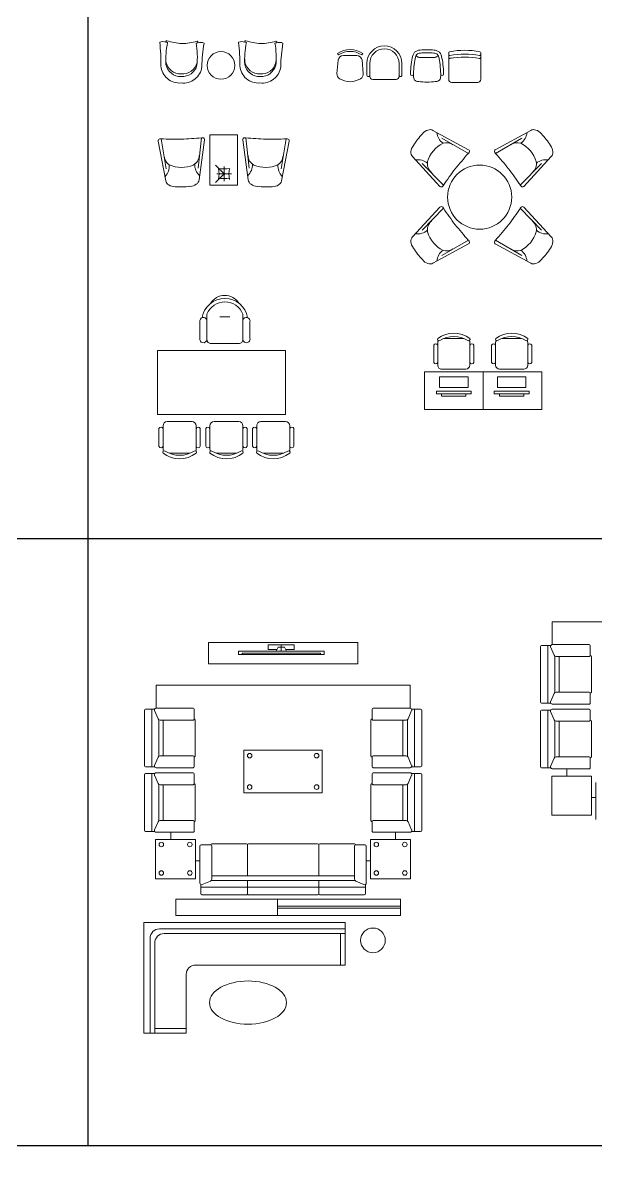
# Model space of a CAD drawing. Header units: millimetres. Extents: x 828494 to 5219521, y -272453 to 431064.
# Drawn here: x 2688153 to 2696195, y 182395 to 198556 of the extents above; entities that cross this region are included whole.
import ezdxf

# ---------------------------------------------------------------- set-up
doc = ezdxf.new("R2010")
doc.units = ezdxf.units.MM
doc.header["$LTSCALE"] = 5
doc.header["$MEASUREMENT"] = 0
doc.layers.add('Furniture-Mobius', color=35, linetype='Continuous', lineweight=5)
doc.layers.add('Sheet tab-Mobius @ 1', color=7, linetype='Continuous', lineweight=13)

# ---------------------------------------------------------------- blocks, each defined once
blk = doc.blocks.new('Sofa chair-megha')
at = {"layer": 'Furniture-Mobius'}
for p, q in [((-390, 0), (390, 0)), ((-406, -16), (-406, -144)), ((-406, -104), (406, -104)), ((-269, -192), (-385, -142)), ((269, -192), (385, -142)), ((406, -16), (406, -144)), ((-418, -164), (-418, -682)), ((-258, -200), (258, -200)), ((-250, -221), (-250, -682)), ((-250, -264), (250, -264)), ((250, -221), (250, -682)), ((418, -164), (418, -682)), ((-402, -698), (-266, -698)), ((-250, -714), (250, -714)), ((402, -698), (266, -698))]:
    blk.add_line(p, q, dxfattribs=at)
for centre, radius, start, end in [((-390, -16), 16, 90, 180), ((390, -16), 16, 0, 90), ((-394, -164), 24, 66.8014, 180), ((394, -164), 24, 0, 113.1986), ((-282, -221), 32, 0, 66.8014), ((282, -221), 32, 113.1986, 180), ((-402, -682), 16, 180, 270), ((-266, -682), 16, 270, 0), ((-250, -698), 16, 180, 270), ((266, -682), 16, 180, 270), ((250, -698), 16, 270, 0), ((402, -682), 16, 270, 0)]:
    blk.add_arc(centre, radius, start, end, dxfattribs=at)
blk = doc.blocks.new('hfgh')
at = {"layer": 'Furniture-Mobius'}
for p, q in [((53586, 11180), (53586, 11504)), ((53663, 11558), (53663, 11126)), ((54157, 11634), (53779, 11634)), ((54273, 11126), (54273, 11558)), ((54349, 11180), (54349, 11504)), ((53739, 11050), (54197, 11050))]:
    blk.add_line(p, q, dxfattribs=at)
for centre, radius, start, end in [((53968, 11228), 508, 53.1301, 126.8699), ((53624, 11493), 39.7, 343.7398, 196.2602), ((53686, 11618), 27.9, 143.3099, 302.0274), ((53739, 11558), 76.2, 152.4156, 180), ((53968, 11173), 499, 57.5758, 122.4242), ((54250, 11618), 27.9, 237.9726, 36.6901), ((54197, 11558), 76.2, 0, 27.5844), ((54311, 11493), 39.7, 343.7398, 196.2602), ((53624, 11191), 39.7, 163.7398, 16.2602), ((53739, 11126), 76.2, 180, 270), ((54197, 11126), 76.2, 270, 0), ((54311, 11191), 39.7, 163.7398, 16.2602)]:
    blk.add_arc(centre, radius, start, end, dxfattribs=at)
blk = doc.blocks.new('chair director')
at = {"layer": 'Furniture-Mobius'}
for p, q in [((-253, 58), (-253, 414)), ((-70, 374), (70, 374)), ((253, 58), (253, 414)), ((-351, 74), (-351, 304)), ((351, 74), (351, 304)), ((-195, 0), (195, 0))]:
    blk.add_line(p, q, dxfattribs=at)
for centre, radius, start, end in [((-2, 444), 233, 32.333, 148.9958), ((0, 311), 323, 9.3742, 170.6258), ((0, 311), 273, 22.0535, 157.9465), ((-302, 316), 50.5, 13.6085, 193.6085), ((302, 316), 50.5, 346.3915, 166.3915), ((-302, 62), 50.5, 166.3915, 346.3915), ((-195, 58), 57.9, 180, 270), ((-195, 58), 57.9, 179.9926, 270), ((195, 58), 57.9, 270, 0.0074), ((302, 62), 50.5, 193.6085, 13.6085)]:
    blk.add_arc(centre, radius, start, end, dxfattribs=at)
blk = doc.blocks.new('chair utu')
at = {"layer": 'Furniture-Mobius'}
for points in [[(-375, 19, 0.174886), (-519, 9, 0.474926)], [(-519, 9, -0.030207), (-467, -545, 0.416505), (19, -923, -1.345408)], [(-333, 7, 0.067389), (-354, -507, 0.359041), (16, -773, 1.94257)], [(332, 21, -0.067389), (374, -492, -0.359041), (16, -773, -1.94257)], [(518, 30, 0.030207), (489, -526, -0.416505), (19, -923, 1.345408)], [(374, 34, -0.174886), (518, 30, -0.474926)], [(-360, -378, 0.008858), (-355, -446, 0.359041), (15, -713, 1.94257)], [(376, -321, -0.014341), (373, -431, -0.359041), (15, -713, -1.94257)]]:
    blk.add_lwpolyline(points, format="xyb", dxfattribs=at)
for centre, radius, start, end in [((-354, 22), 30, 91.1666, 181.1666), ((-25, 1238), 1268, 253.9674, 255.9697), ((4, 1271), 1271, 253.6106, 269.83), ((-55, 1269), 1271, 272.5032, 288.7226), ((-25, 1238), 1268, 286.3636, 288.3659), ((353, 36), 30, 1.1666, 91.1666)]:
    blk.add_arc(centre, radius, start, end, dxfattribs=at)
blk = doc.blocks.new('A$C33311AFC')
at = {"layer": 'Furniture-Mobius', "ltscale": 0.7}
for p, q in [((26, 441), (475, 929)), ((533, 912), (185, 552)), ((533, 912), (521, 928)), ((941, 389), (507, 140)), ((941, 389), (953, 373)), ((360, 12), (943, 328))]:
    blk.add_line(p, q, dxfattribs=at)
for centre, radius, start, end in [((497, 909), 30, 37.9275, 137.3715), ((9939, 7399), 11427, 214.593, 216.257), ((450, 561), 180, 129.6279, 191.7815), ((9530, 7925), 11427, 219.598, 221.262), ((114, 728), 236, 260.9059, 311.2876), ((752, 668), 500, 196.7093, 243.1048), ((3921, 2823), 4651, 213.4494, 214.9271), ((660, 28), 236, 124.5674, 174.9491), ((580, 394), 180, 252.6291, 306.2271), ((929, 355), 30, 298.4835, 37.9275), ((3622, 3207), 4651, 220.9279, 222.4056)]:
    blk.add_arc(centre, radius, start, end, dxfattribs=at)
blk.add_ellipse((131, 318), major_axis=(-100, 128), ratio=0.665467, start_param=0.068972, end_param=1.512334, dxfattribs=at)
at = {"layer": 'Furniture-Mobius', "ltscale": 0.7, "extrusion": (0, 0, -1)}
blk.add_ellipse((267, 144), major_axis=(100, -128), ratio=0.665467, start_param=0.068972, end_param=1.512334, dxfattribs=at)
blk = doc.blocks.new('145cd-East1$0$Plazma TV')
at = {"layer": 'Furniture-Mobius'}
for p, q in [((8.9, -60), (8.9, 60)), ((8.9, 60), (13.9, 60)), ((11.9, 55), (11.9, -55)), ((11.9, 55), (13.9, 55)), ((13.9, 60), (13.9, -60)), ((0, -18.2), (0, 18.2)), ((6.6, 18.2), (0, 18.2)), ((6.6, 6.1), (6.6, 18.2)), ((8.9, 0), (0, 0)), ((3.5, 4.5), (8.9, 7.3)), ((3.5, 4.5), (3.5, -4.5)), ((3.5, -4.5), (8.9, -7.3)), ((6.6, -6.1), (6.6, -18.2)), ((6.6, -18.2), (0, -18.2)), ((13.9, -60), (8.9, -60)), ((13.9, -55), (11.9, -55))]:
    blk.add_line(p, q, dxfattribs=at)
blk = doc.blocks.new('chair')
at = {"layer": 'Furniture-Mobius'}
for points in [[(6.04, 10.03), (5.04, 10.19), (3.96, 10.3), (2.78, 10.38), (1.54, 10.42), (0.25, 10.44), (-1.03, 10.42), (-2.28, 10.38), (-3.46, 10.3), (-4.54, 10.19), (-5.54, 10.03), (-6.5, 9.77), (-7.44, 9.33), (-8.29, 8.66), (-8.94, 7.79), (-9.39, 6.84), (-9.72, 5.8), (-9.98, 4.66), (-10.22, 3.35), (-10.44, 1.89), (-10.64, 0.33), (-10.81, -1.29), (-10.95, -2.91), (-11.05, -4.49), (-11.11, -5.97), (-11.11, -6.31, 0.997878), (-9.07, -6.31), (-9.07, -6.01), (-9.02, -4.59), (-8.92, -3.06), (-8.79, -1.48), (-8.62, 0.09), (-8.43, 1.61), (-8.22, 3.01), (-7.99, 4.25), (-7.76, 5.27), (-7.5, 6.09), (-7.19, 6.74), (-6.82, 7.23), (-6.36, 7.59), (-5.8, 7.86), (-5.11, 8.04), (-4.28, 8.18), (-3.29, 8.28), (-2.18, 8.35), (-0.98, 8.39), (0.25, 8.41), (1.49, 8.39), (2.68, 8.35), (3.79, 8.28), (4.78, 8.18), (5.62, 8.04), (6.3, 7.86), (6.87, 7.59), (7.32, 7.23), (7.7, 6.74), (8, 6.09), (8.26, 5.27), (8.5, 4.25), (8.72, 3.01), (8.93, 1.61), (9.12, 0.09), (9.29, -1.48), (9.43, -3.06), (9.53, -4.59), (9.58, -6.01), (9.58, -6.31, 0.978143), (11.61, -6.29), (11.61, -5.97), (11.55, -4.49), (11.45, -2.91), (11.31, -1.29), (11.14, 0.33), (10.95, 1.89), (10.73, 3.35), (10.49, 4.66), (10.23, 5.8), (9.9, 6.84), (9.44, 7.79), (8.79, 8.66), (7.95, 9.33), (7.01, 9.77)], [(9.29, -1.48), (9.12, 0.09), (8.93, 1.61), (8.72, 3.01), (8.5, 4.25), (8.26, 5.27), (8, 6.09), (7.75, 6.61), (7.71, 6.53), (7.66, 6.45), (7.62, 6.39), (7.58, 6.33), (7.55, 6.28), (7.51, 6.23), (7.46, 6.17), (7.42, 6.12), (7.38, 6.07), (7.33, 6.01), (7.28, 5.97), (7.24, 5.92), (7.19, 5.87), (7.14, 5.83), (7.09, 5.79), (7.04, 5.74), (6.98, 5.7), (6.93, 5.67), (6.87, 5.63), (6.82, 5.6), (6.76, 5.56), (6.7, 5.53), (6.64, 5.5), (6.58, 5.47), (6.52, 5.44), (6.45, 5.41), (6.39, 5.39), (6.33, 5.36), (6.27, 5.34), (6.21, 5.32), (6.15, 5.3), (6.09, 5.28), (6.02, 5.26), (5.96, 5.25), (5.89, 5.23), (5.83, 5.21), (5.76, 5.2), (5.69, 5.18), (5.62, 5.16), (5.55, 5.15), (5.48, 5.14), (5.42, 5.12), (5.36, 5.11), (5.3, 5.1), (5.23, 5.09), (5.17, 5.08), (5.1, 5.07), (5.03, 5.06), (4.97, 5.05), (4.9, 5.04), (4.83, 5.03), (4.76, 5.02), (4.69, 5.01), (4.63, 5.01), (4.58, 5.01), (4.53, 5.01), (4.46, 5.01), (4.4, 5.02), (4.33, 5.02), (4.25, 5.03), (4.16, 5.04), (4.07, 5.05), (3.96, 5.06), (3.85, 5.07), (3.74, 5.08), (3.62, 5.09), (3.49, 5.1), (3.36, 5.1), (3.23, 5.11), (3.09, 5.12), (2.95, 5.13), (2.81, 5.14), (2.67, 5.14), (2.52, 5.15), (2.38, 5.16), (2.23, 5.16), (2.08, 5.17), (1.93, 5.17), (1.78, 5.18), (1.63, 5.18), (1.48, 5.19), (1.33, 5.19), (1.18, 5.19), (1.02, 5.2), (0.87, 5.2), (0.72, 5.2), (0.56, 5.2), (0.41, 5.2), (0.25, 5.2), (0.1, 5.2), (-0.06, 5.2), (-0.21, 5.2), (-0.36, 5.2), (-0.52, 5.2), (-0.67, 5.19), (-0.82, 5.19), (-0.98, 5.19), (-1.13, 5.18), (-1.28, 5.18), (-1.43, 5.17), (-1.58, 5.17), (-1.73, 5.16), (-1.87, 5.16), (-2.02, 5.15), (-2.16, 5.14), (-2.31, 5.14), (-2.45, 5.13), (-2.59, 5.12), (-2.72, 5.11), (-2.86, 5.1), (-2.99, 5.1), (-3.12, 5.09), (-3.24, 5.08), (-3.35, 5.07), (-3.47, 5.06), (-3.57, 5.05), (-3.67, 5.04), (-3.76, 5.03), (-3.84, 5.02), (-3.92, 5.02), (-3.99, 5.01), (-4.07, 5.01), (-4.16, 5.01), (-4.25, 5.02), (-4.33, 5.03), (-4.38, 5.03), (-4.45, 5.05), (-4.53, 5.06), (-4.61, 5.07), (-4.7, 5.09), (-4.8, 5.1), (-4.89, 5.12), (-4.99, 5.14), (-5.09, 5.16), (-5.18, 5.18), (-5.27, 5.2), (-5.36, 5.22), (-5.45, 5.24), (-5.53, 5.27), (-5.62, 5.29), (-5.7, 5.32), (-5.78, 5.35), (-5.86, 5.38), (-5.93, 5.41), (-6, 5.44), (-6.08, 5.47), (-6.15, 5.5), (-6.21, 5.54), (-6.28, 5.58), (-6.34, 5.62), (-6.41, 5.66), (-6.47, 5.7), (-6.53, 5.74), (-6.59, 5.79), (-6.65, 5.84), (-6.71, 5.9), (-6.77, 5.96), (-6.84, 6.03), (-6.9, 6.1), (-6.96, 6.17), (-7.03, 6.25), (-7.09, 6.33), (-7.14, 6.41), (-7.19, 6.49), (-7.24, 6.56), (-7.26, 6.6), (-7.5, 6.09), (-7.76, 5.27), (-7.99, 4.25), (-8.22, 3.01), (-8.43, 1.61), (-8.62, 0.09), (-8.79, -1.48), (-8.92, -3.06), (-9.02, -4.59), (-9.07, -6.01), (-9.07, -6.31, -0.001061), (-9.07, -6.31), (-9.08, -7.27), (-9.02, -8.32), (-8.89, -9.17), (-8.66, -9.85), (-8.31, -10.38), (-7.83, -10.79), (-7.19, -11.09), (-6.37, -11.3), (-5.36, -11.47), (-4.15, -11.59), (-2.77, -11.68), (-1.29, -11.73), (0.25, -11.74), (1.79, -11.73), (3.27, -11.68), (4.65, -11.59), (5.87, -11.47), (6.88, -11.3), (7.69, -11.09), (8.33, -10.79), (8.81, -10.38), (9.16, -9.85), (9.39, -9.17), (9.52, -8.32), (9.58, -7.27), (9.58, -6.01), (9.53, -4.59), (9.43, -3.06)]]:
    blk.add_lwpolyline(points, format="xyb", close=True, dxfattribs=at)
blk = doc.blocks.new('chair 11')
at = {"layer": 'Furniture-Mobius'}
for points in [[(-10.36, 21.05, 0.361693), (-11, 20.28), (-11, 19.01, 0.389363), (-10.11, 18.44, -0.08722), (10.09, 18.44, 0.440338), (11, 19.15), (11, 20.27, 0.361578), (10.36, 21.04, 0.091648)], [(11, 19.15, -0.444164), (10.08, 18.44, 0.087133), (-10.1, 18.44, -0.393052), (-11, 19.01), (-11, 17.18, 0.457372), (-10.11, 16.47, -0.08722), (10.09, 16.47, 0.440338), (11, 17.18)], [(11, 17.18, -0.444164), (10.08, 16.47, 0.086493), (-9.95, 16.5, -0.268077), (-10.72, 16.62, -0.217834), (-11, 17.18), (-11, 2.1, 0.414214), (-8.9, 0), (8.9, 0, 0.414214), (11, 2.1)]]:
    blk.add_lwpolyline(points, format="xyb", close=True, dxfattribs=at)
blk = doc.blocks.new('computer-1')
at = {"layer": 'Furniture-Mobius'}
for points in [[(-9.77, 7.99), (9.77, 7.99), (9.77, 9.43), (-9.77, 9.43)], [(-6.82, 9.43), (6.82, 9.43), (6.82, 10.87), (-6.82, 10.87)], [(-8, 6), (8, 6), (8, 0), (-8, 0)]]:
    blk.add_lwpolyline(points, close=True, dxfattribs=at)
blk = doc.blocks.new('CHAR12')
at = {"layer": 'Furniture-Mobius'}
for points in [[(-205, 225, -1), (205, 225), (205, 225), (205, 59, 0.414214), (223, 40), (227, 40, 0.414214), (245, 59), (245, 225, 1), (-245, 225), (-245, 59, 0.414214), (-227, 40), (-223, 40, 0.414214), (-205, 59)], [(205, 225), (205, 225, 1), (-205, 225), (-205, 41, 0.414214), (-164, 0), (164, 0, 0.414214), (205, 41)]]:
    blk.add_lwpolyline(points, format="xyb", close=True, dxfattribs=at)

msp = doc.modelspace()

# ---------------------------------------------------------------- hatches: boundary and pattern name
at = {"layer": 'Furniture-Mobius', "ltscale": 0.7}
h = msp.add_hatch(color=256, dxfattribs=at)
edge = h.paths.add_edge_path()
edge.add_ellipse((2690973.9, 196438.5), major_axis=(7.95, 7.95), ratio=1, start_angle=180, end_angle=540)

# ---------------------------------------------------------------- linework, layer by layer
for p, q in [((2689063, 208378.4), (2689063, 182791.3)), ((2678439.6, 191320.3), (2725741.7, 191320.3))]:
    msp.add_line(p, q)
for points in [[(2678439.6, 208378.4), (2725741.7, 208378.4), (2725741.7, 182791.3), (2678439.6, 182791.3)], [(2678439.6, 168798.9), (2725741.7, 168798.9), (2725741.7, 182791.3), (2678439.6, 182791.3)]]:
    msp.add_lwpolyline(points, close=True)
for p, q in [((2690973.9, 196335.6), (2690973.9, 196541.3)), ((2690871, 196438.5), (2691076.7, 196438.5))]:
    msp.add_line(p, q, dxfattribs=at)
at = {"layer": 'Furniture-Mobius'}
for p, q in [((2696195.1, 187374.1), (2696195.1, 187891.7)), ((2690635.3, 186481.7), (2690635.3, 186999.3)), ((2690651.3, 187015.3), (2690787.3, 187015.3)), ((2690803.3, 187031.3), (2691287.3, 187031.3)), ((2690803.3, 186538.4), (2690803.3, 186999.3)), ((2691303.3, 186581.3), (2691303.3, 187015.3)), ((2691319.3, 187031.3), (2692287.3, 187031.3)), ((2692303.3, 186581.3), (2692303.3, 187015.3)), ((2692319.3, 187031.3), (2692803.3, 187031.3)), ((2692803.3, 186538.4), (2692803.3, 186999.3)), ((2692955.3, 187015.3), (2692819.3, 187015.3)), ((2692971.3, 186481.7), (2692971.3, 186999.3)), ((2690783.9, 186509), (2690668.8, 186459.7)), ((2690795.4, 186517.3), (2692811.3, 186517.3)), ((2690803.3, 186581.3), (2692803.3, 186581.3)), ((2691303.3, 186327.7), (2691303.3, 186517.3)), ((2692303.3, 186327.7), (2692303.3, 186517.3)), ((2692822.7, 186509), (2692937.9, 186459.7)), ((2690647.3, 186333.3), (2690647.3, 186460.9)), ((2690647.3, 186421.3), (2692959.3, 186421.3)), ((2692959.3, 186333.3), (2692959.3, 186460.9)), ((2690663.3, 186317.3), (2691292.9, 186317.3)), ((2691313.7, 186317.3), (2692292.9, 186317.3)), ((2692313.7, 186317.3), (2692943.3, 186317.3)), ((2689847.5, 184372.3), (2689847.5, 185925.8)), ((2692674.1, 185925.8), (2689847.5, 185925.8)), ((2692674.1, 185925.8), (2692674.1, 185329.6)), ((2692674.1, 185925.8), (2692674.1, 185329.6)), ((2689935.8, 185705), (2689935.8, 184372.3)), ((2692674.1, 185837.5), (2690068.3, 185837.5)), ((2692674.1, 185771.2), (2690134.5, 185771.2)), ((2692607.9, 185771.2), (2692607.9, 185329.6)), ((2690002, 185638.8), (2690002, 184372.3)), ((2692674.1, 185329.6), (2690576.1, 185329.6)), ((2690443.6, 184372.3), (2690443.6, 185197.2)), ((2690002, 184438.6), (2690443.6, 184438.6)), ((2689847.5, 184372.3), (2690443.6, 184372.3))]:
    msp.add_line(p, q, dxfattribs=at)
for points in [[(2692566.9, 198128.2, -0.3093638), (2692920.5, 198128.2), (2692906.7, 198108, 0.3093638), (2692580.8, 198108)], [(2692892.1, 197774.9, 0.2838044), (2692927.5, 197845.3), (2692911, 198032.7, 0.3890307), (2692836.3, 198101.1), (2692651.1, 198101.1, 0.3890307), (2692576.4, 198032.7), (2692559.9, 197845.3, 0.2838044), (2692595.3, 197774.9, 0.2829058)]]:
    msp.add_lwpolyline(points, format="xyb", close=True, dxfattribs=at)
at = {"layer": 'Furniture-Mobius', "ltscale": 0.7}
msp.add_lwpolyline([(2690775.6, 196986.9), (2691161.3, 196986.9), (2691161.3, 196280.9), (2690775.6, 196280.9)], close=True, dxfattribs=at)
for points in [[(2690973.9, 196438.5), (2690854, 196558.3)], [(2690973.9, 196438.5), (2690854, 196318.6)]]:
    msp.add_lwpolyline(points, dxfattribs=at)
at = {"layer": 'Furniture-Mobius'}
for points in [[(2690038.9, 193957.7), (2691838.9, 193957.7), (2691838.9, 193057.7), (2690038.9, 193057.7)], [(2694611.3, 193656.7), (2693786.3, 193656.7), (2693786.3, 193131.7), (2694611.3, 193131.7)], [(2695436.3, 193656.7), (2694611.3, 193656.7), (2694611.3, 193131.7), (2695436.3, 193131.7)], [(2690754.6, 189557.7), (2692852, 189557.7), (2692852, 189857.7), (2690754.6, 189857.7)], [(2691253.3, 187748.4), (2692353.3, 187748.4), (2692353.3, 188348.4), (2691253.3, 188348.4)], [(2696134.1, 187434), (2695574.1, 187434), (2695574.1, 187983.4), (2696134.1, 187983.4)], [(2690574.3, 186541.7), (2690014.3, 186541.7), (2690014.3, 187091.1), (2690574.3, 187091.1)], [(2693032.3, 186541.7), (2693592.3, 186541.7), (2693592.3, 187091.1), (2693032.3, 187091.1)], [(2690297.5, 186025.8), (2693450, 186025.8), (2693450, 186255.8), (2690297.5, 186255.8)], [(2691723.7, 186125.8), (2693450, 186125.8), (2693450, 186155.8), (2691723.7, 186155.8)]]:
    msp.add_lwpolyline(points, close=True, dxfattribs=at)
for points in [[(2699145.4, 189828.7), (2699145.4, 190150), (2695580.9, 190150), (2695580.9, 189828.7)], [(2693585.6, 188936.4), (2693585.6, 189257.7), (2690021.1, 189257.7), (2690021.1, 188936.4)], [(2695786.8, 187983.4), (2695786.8, 188085.2)], [(2696195.1, 187684), (2696134.1, 187684)], [(2690227, 187091.1), (2690227, 187192.9)], [(2693379.7, 187091.1), (2693379.7, 187192.9)], [(2690635.3, 186791.7), (2690574.3, 186791.7)], [(2692971.3, 186791.7), (2693032.3, 186791.7)], [(2691723.7, 186025.8), (2691723.7, 186255.8)]]:
    msp.add_lwpolyline(points, dxfattribs=at)
for centre, radius in [((2690931.3, 197961), 193.6), ((2694562.2, 196111.8), 450), ((2691333.3, 188268.4), 32), ((2692273.3, 188268.4), 32), ((2691333.3, 187828.4), 32), ((2692273.3, 187828.4), 32), ((2690094.3, 187021.7), 32), ((2690494.3, 187021.7), 32), ((2693112.3, 187021.7), 32), ((2693512.3, 187021.7), 32), ((2690094.3, 186621.7), 32), ((2690494.3, 186621.7), 32), ((2693112.3, 186621.7), 32), ((2693512.3, 186621.7), 32), ((2693064.2, 185675.6), 173.5)]:
    msp.add_circle(centre, radius, dxfattribs=at)
at = {"layer": 'Furniture-Mobius', "ltscale": 0.7}
msp.add_circle((2690973.9, 196438.5), 11.2, dxfattribs=at)
for centre, start, end in [((2690973.9, 196917.7), 259.13824, 280.86176), ((2690494.7, 196438.5), 349.13824, 10.86176), ((2690974.8, 195964.6), 79.13824, 100.86176), ((2691453, 196438.5), 169.13824, 190.86176)]:
    msp.add_arc(centre, 409.4, start, end, dxfattribs=at)
at = {"layer": 'Furniture-Mobius'}
for centre, radius, start, end in [((2690651.3, 186999.3), 16, 90, 180), ((2690803.3, 187015.3), 16, 90, 180), ((2690787.3, 186999.3), 16, 0, 90), ((2691287.3, 187015.3), 16, 0, 90), ((2691319.3, 187015.3), 16, 90, 180), ((2692287.3, 187015.3), 16, 0, 90), ((2692319.3, 187015.3), 16, 90, 180), ((2692803.3, 187015.3), 16, 0, 90), ((2692819.3, 186999.3), 16, 90, 180), ((2692955.3, 186999.3), 16, 0, 90), ((2690771.3, 186538.4), 32, 293.19859, 0), ((2692835.3, 186538.4), 32, 180, 246.80141), ((2690659.3, 186481.7), 24, 180, 293.19859), ((2692947.3, 186481.7), 24, 246.80141, 0), ((2690663.3, 186333.3), 16, 180, 270), ((2691292.9, 186327.7), 10.4, 270, 0), ((2691313.7, 186327.7), 10.4, 180, 270), ((2692292.9, 186327.7), 10.4, 270, 0), ((2692313.7, 186327.7), 10.4, 180, 270), ((2692943.3, 186333.3), 16, 270, 0), ((2690068.3, 185705), 132.5, 90, 180), ((2690134.5, 185638.8), 132.5, 90, 180), ((2690576.1, 185197.2), 132.5, 90, 180)]:
    msp.add_arc(centre, radius, start, end, dxfattribs=at)
msp.add_ellipse((2691311, 184801.8), major_axis=(540.1, 0), ratio=0.5618656, dxfattribs=at)

# ---------------------------------------------------------------- block references
for name, p, xscale, yscale, zscale, rotation in [('chair utu', (2690382.3, 198268.9), 0.5999999999715184, 0.5999999999715184, 0.5999999999715184, 357.660568558601), ('chair utu', (2691489.1, 198268.9), 0.5999999999715184, 0.5999999999715184, 0.5999999999715184, 357.660568558601), ('computer-1', (2694198.8, 193587.6), 25, 25, 25, 180), ('computer-1', (2695012, 193587.6), 25, 25, 25, 180), ('hfgh', (2649335.3, 201357.8), -0.7600000004749745, 0.7600000004749745, 0.7600000004607905, 180), ('hfgh', (2649992.5, 201357.8), -0.7600000004749745, 0.7600000004749745, 0.7600000004607905, 180), ('hfgh', (2732681, 201357.8), 0.7600000004749745, 0.7600000004749745, 0.7600000004749745, 180)]:
    msp.add_blockref(name, p, dxfattribs=dict(at, xscale=xscale, yscale=yscale, zscale=zscale, rotation=rotation))
at = {"layer": 'Furniture-Mobius', "xscale": 20.45454545505345, "yscale": 20.45454545505345, "zscale": 20.45454545505345}
for name, p in [('chair', (2693819.2, 197967.8)), ('chair 11', (2694352.6, 197723.3))]:
    msp.add_blockref(name, p, dxfattribs=at)
at = {"layer": 'Furniture-Mobius', "extrusion": (0, 0, -1)}
for name, p, xscale, yscale, zscale, rotation in [('A$C33311AFC', (-2690345.4, 196095.4), 0.8571452573346934, 0.8571452573346934, -0.8571452576285741, 50.50811629869276), ('A$C33311AFC', (-2691591.6, 196095.4), -0.8571452573796129, 0.857145257643424, -0.8571452573796129, 309.4918836988328), ('A$C33311AFC', (-2693597.3, 197059.3), 0.857145257294178, 0.857145257294178, -0.8571452576285741, 180), ('A$C33311AFC', (-2695590.2, 197059.3), -0.857145257294178, 0.8571452577598393, -0.857145257294178, 180), ('hfgh', (-2734040.1, 185552.1), 0.7381889783568277, 0.7381889783568277, -0.7381889763442075, 359.9813306509254), ('hfgh', (-2655170.8, 185552.1), -0.7381889746315377, 0.7381889764219522, -0.7381889746315377, 0.01866934916884944), ('145cd-East1$0$Plazma TV', (-2691778, 189826.8), -9.999999994062819, 9.999999994062819, -9.999999994062819, 90)]:
    msp.add_blockref(name, p, dxfattribs=dict(at, xscale=xscale, yscale=yscale, zscale=zscale, rotation=rotation))
for p, xscale, yscale, zscale in [((-2693597.3, 195173.9), -0.857145257294178, 0.8571452577598393, -0.857145257294178), ((-2695590.2, 195173.9), 0.857145257294178, 0.857145257294178, -0.8571452576285741)]:
    msp.add_blockref('A$C33311AFC', p, dxfattribs=dict(at, xscale=xscale, yscale=yscale, zscale=zscale))
at = {"layer": 'Furniture-Mobius'}
msp.add_blockref('chair director', (2690987, 194055.7), dxfattribs=at)
at = {"layer": 'Furniture-Mobius', "extrusion": (0, 0, -1), "zscale": -1, "rotation": 270}
for p in [(-2695416.5, 189410.7), (-2689856.7, 188518.4), (-2695416.5, 188503.2), (-2689856.7, 187610.9)]:
    msp.add_blockref('Sofa chair-megha', p, dxfattribs=at)
at = {"layer": 'Furniture-Mobius', "rotation": 270}
for p in [(2693750, 188518.4), (2693750, 187610.9)]:
    msp.add_blockref('Sofa chair-megha', p, dxfattribs=at)
at = {"layer": 'Sheet tab-Mobius @ 1'}
msp.add_blockref('CHAR12', (2693225.4, 197764.4), dxfattribs=at)

doc.saveas('drawing.dxf')
